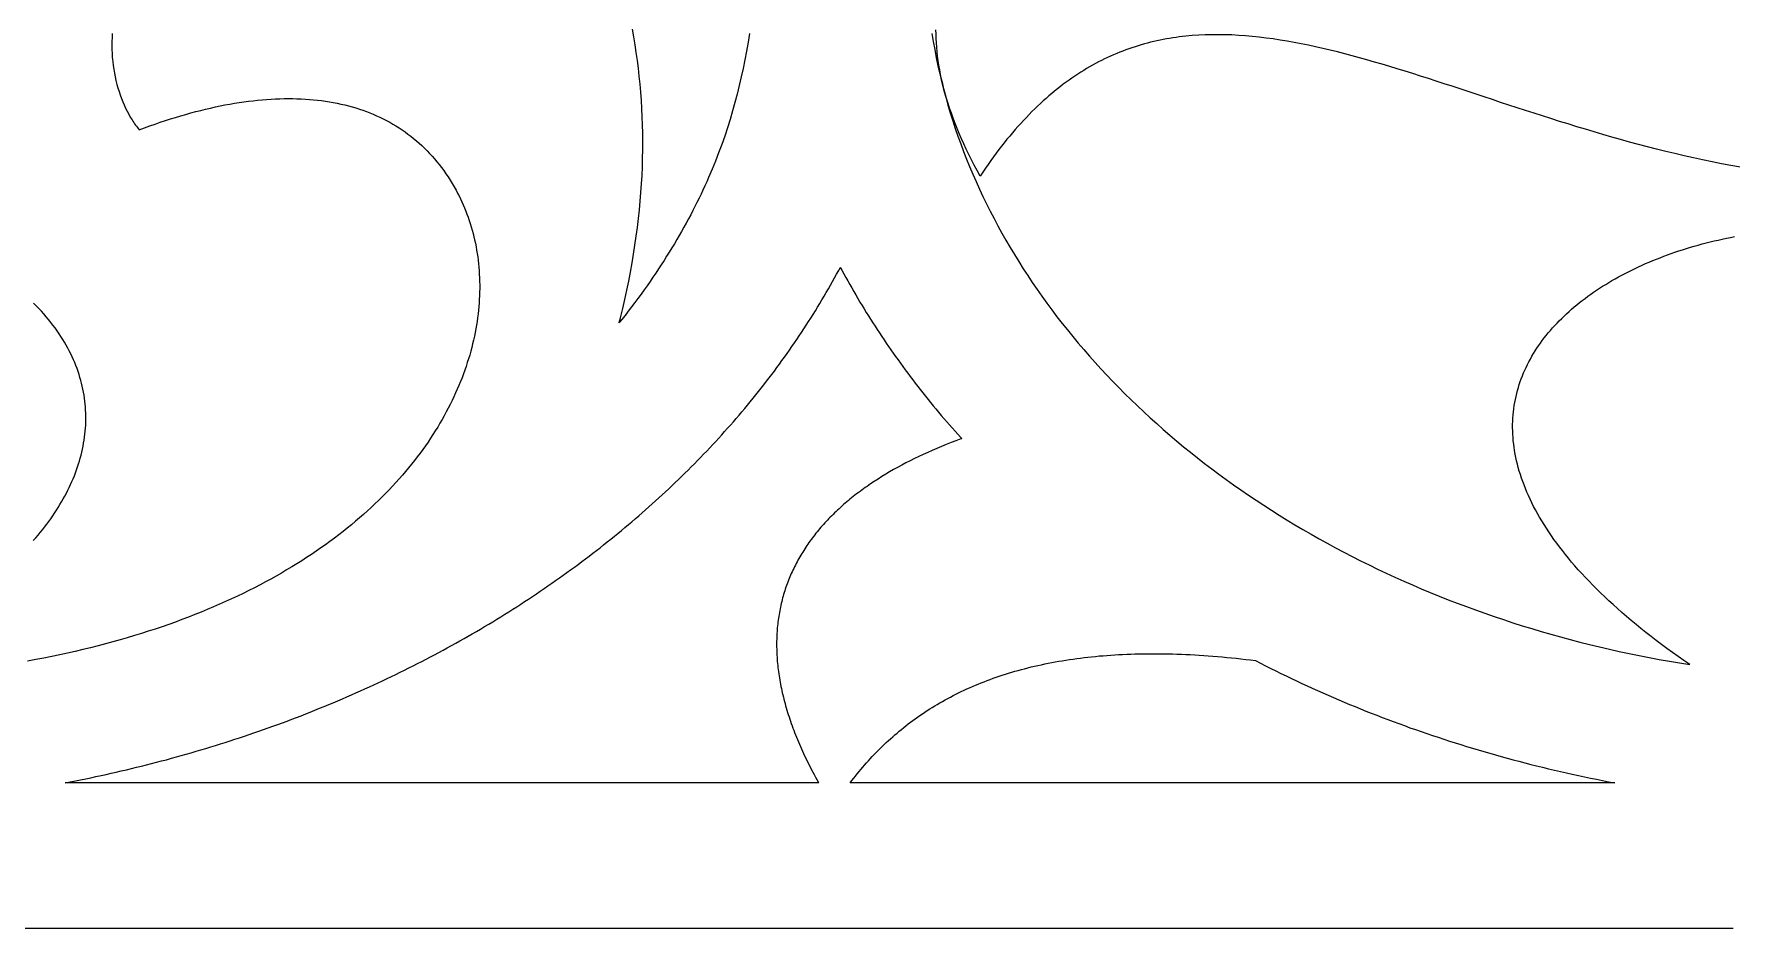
# Model space of a CAD drawing. Extents: x -52 to 65, y -90 to -50.
# Drawn here: x -23.14 to 10.97, y -90.12 to -72.14 of the extents above; entities that cross this region are included whole.
import ezdxf

# ---------------------------------------------------------------- set-up
doc = ezdxf.new("R2010")
doc.units = 0
doc.header["$MEASUREMENT"] = 0
doc.layers.add('LAYER_1', color=18, linetype='CONTINUOUS')

msp = doc.modelspace()

# ---------------------------------------------------------------- linework, layer by layer
at = {"layer": 'LAYER_1'}
for points in [[(-21.561, -72.132), (-21.567, -72.214), (-21.57, -72.296), (-21.571, -72.377), (-21.57, -72.458), (-21.566, -72.538), (-21.561, -72.618), (-21.553, -72.698), (-21.544, -72.777), (-21.532, -72.854), (-21.519, -72.932), (-21.504, -73.008), (-21.487, -73.083), (-21.468, -73.157), (-21.448, -73.23), (-21.426, -73.301), (-21.403, -73.371), (-21.378, -73.44), (-21.351, -73.507), (-21.323, -73.572), (-21.294, -73.636), (-21.264, -73.698), (-21.232, -73.758), (-21.199, -73.815), (-21.165, -73.871), (-21.148, -73.898), (-21.13, -73.925), (-21.112, -73.951), (-21.094, -73.976), (-21.075, -74.001), (-21.057, -74.025), (-21.038, -74.048), (-21.019, -74.071), (-20.913, -74.032), (-20.807, -73.993), (-20.702, -73.956), (-20.598, -73.92), (-20.494, -73.886), (-20.391, -73.853), (-20.288, -73.821), (-20.187, -73.79), (-20.085, -73.761), (-19.984, -73.733), (-19.884, -73.706), (-19.785, -73.68), (-19.686, -73.656), (-19.588, -73.633), (-19.49, -73.612), (-19.393, -73.591), (-19.297, -73.572), (-19.201, -73.555), (-19.106, -73.538), (-19.012, -73.523), (-18.918, -73.51), (-18.825, -73.497), (-18.733, -73.486), (-18.642, -73.476), (-18.551, -73.468), (-18.461, -73.46), (-18.371, -73.454), (-18.283, -73.45), (-18.195, -73.446), (-18.107, -73.444), (-18.021, -73.444), (-17.935, -73.444), (-17.85, -73.446), (-17.766, -73.449), (-17.682, -73.454), (-17.6, -73.46), (-17.518, -73.467), (-17.437, -73.475), (-17.356, -73.485), (-17.277, -73.496), (-17.198, -73.509), (-17.12, -73.522), (-17.043, -73.537), (-16.966, -73.554), (-16.891, -73.571), (-16.816, -73.59), (-16.742, -73.61), (-16.669, -73.632), (-16.597, -73.655), (-16.526, -73.679), (-16.455, -73.704), (-16.386, -73.731), (-16.317, -73.759), (-16.249, -73.789), (-16.182, -73.82), (-16.116, -73.852), (-16.051, -73.885), (-15.987, -73.92), (-15.923, -73.956), (-15.861, -73.993), (-15.799, -74.032), (-15.739, -74.072), (-15.679, -74.113), (-15.62, -74.156), (-15.563, -74.2), (-15.506, -74.245), (-15.45, -74.292), (-15.395, -74.34), (-15.341, -74.389), (-15.288, -74.439), (-15.236, -74.491), (-15.185, -74.545), (-15.135, -74.599), (-15.086, -74.655), (-15.038, -74.712), (-14.991, -74.771), (-14.945, -74.831), (-14.9, -74.892), (-14.856, -74.954), (-14.814, -75.018), (-14.772, -75.083), (-14.731, -75.15), (-14.691, -75.218), (-14.653, -75.287), (-14.615, -75.357), (-14.606, -75.375), (-14.603, -75.38), (-14.603, -75.381), (-14.602, -75.382), (-14.6, -75.386), (-14.593, -75.401), (-14.564, -75.46), (-14.536, -75.52), (-14.509, -75.581), (-14.482, -75.642), (-14.457, -75.704), (-14.434, -75.767), (-14.411, -75.83), (-14.389, -75.893), (-14.368, -75.957), (-14.348, -76.022), (-14.33, -76.087), (-14.312, -76.152), (-14.295, -76.219), (-14.28, -76.285), (-14.266, -76.352), (-14.252, -76.42), (-14.24, -76.488), (-14.229, -76.556), (-14.219, -76.625), (-14.21, -76.694), (-14.202, -76.763), (-14.196, -76.833), (-14.19, -76.904), (-14.186, -76.974), (-14.182, -77.045), (-14.18, -77.117), (-14.179, -77.189), (-14.179, -77.261), (-14.18, -77.333), (-14.183, -77.406), (-14.186, -77.479), (-14.191, -77.552), (-14.197, -77.625), (-14.204, -77.699), (-14.212, -77.773), (-14.221, -77.847), (-14.232, -77.921), (-14.243, -77.996), (-14.256, -78.071), (-14.27, -78.146), (-14.286, -78.221), (-14.302, -78.296), (-14.32, -78.372), (-14.339, -78.447), (-14.359, -78.523), (-14.38, -78.599), (-14.403, -78.674), (-14.427, -78.75), (-14.452, -78.827), (-14.478, -78.903), (-14.505, -78.979), (-14.534, -79.055), (-14.564, -79.131), (-14.595, -79.208), (-14.628, -79.284), (-14.662, -79.36), (-14.697, -79.436), (-14.733, -79.513), (-14.771, -79.589), (-14.809, -79.665), (-14.85, -79.741), (-14.891, -79.817), (-14.934, -79.893), (-14.978, -79.969), (-15.023, -80.045), (-15.07, -80.12), (-15.118, -80.196), (-15.167, -80.271), (-15.217, -80.346), (-15.269, -80.421), (-15.323, -80.496), (-15.377, -80.571), (-15.433, -80.645), (-15.49, -80.72), (-15.549, -80.794), (-15.609, -80.868), (-15.67, -80.941), (-15.733, -81.015), (-15.797, -81.088), (-15.862, -81.16), (-15.929, -81.233), (-15.997, -81.305), (-16.067, -81.377), (-16.138, -81.449), (-16.21, -81.52), (-16.284, -81.591), (-16.359, -81.661), (-16.435, -81.731), (-16.513, -81.801), (-16.593, -81.871), (-16.673, -81.94), (-16.756, -82.008), (-16.839, -82.076), (-16.924, -82.144), (-17.011, -82.211), (-17.099, -82.278), (-17.188, -82.344), (-17.279, -82.41), (-17.371, -82.476), (-17.465, -82.54), (-17.56, -82.605), (-17.657, -82.669), (-17.755, -82.732), (-17.854, -82.795), (-17.955, -82.857), (-18.058, -82.918), (-18.162, -82.979), (-18.267, -83.04), (-18.374, -83.1), (-18.483, -83.159), (-18.593, -83.217), (-18.705, -83.275), (-18.818, -83.332), (-18.932, -83.389), (-19.048, -83.445), (-19.166, -83.5), (-19.285, -83.555), (-19.406, -83.608), (-19.528, -83.661), (-19.652, -83.714), (-19.777, -83.765), (-19.904, -83.816), (-20.033, -83.866), (-20.163, -83.916), (-20.294, -83.964), (-20.428, -84.012), (-20.562, -84.059), (-20.699, -84.105), (-20.837, -84.15), (-20.976, -84.194), (-21.117, -84.238), (-21.26, -84.281), (-21.404, -84.322), (-21.55, -84.363), (-21.698, -84.403), (-21.847, -84.442), (-21.998, -84.48), (-22.15, -84.518), (-22.304, -84.554), (-22.46, -84.589), (-22.617, -84.623), (-22.776, -84.657), (-22.937, -84.689), (-23.099, -84.72), (-23.263, -84.751)], [(-8.757, -72.135), (-8.785, -72.312), (-8.816, -72.488), (-8.849, -72.662), (-8.884, -72.836), (-8.922, -73.009), (-8.962, -73.181), (-9.004, -73.352), (-9.049, -73.522), (-9.097, -73.692), (-9.147, -73.861), (-9.2, -74.029), (-9.256, -74.197), (-9.315, -74.365), (-9.377, -74.532), (-9.441, -74.699), (-9.509, -74.865), (-9.58, -75.031), (-9.617, -75.115), (-9.654, -75.198), (-9.692, -75.281), (-9.731, -75.364), (-9.771, -75.447), (-9.812, -75.53), (-9.854, -75.613), (-9.896, -75.696), (-9.939, -75.779), (-9.984, -75.862), (-10.029, -75.946), (-10.075, -76.029), (-10.121, -76.112), (-10.169, -76.196), (-10.218, -76.279), (-10.267, -76.363), (-10.318, -76.446), (-10.369, -76.53), (-10.422, -76.614), (-10.475, -76.698), (-10.529, -76.782), (-10.585, -76.866), (-10.641, -76.95), (-10.698, -77.035), (-10.756, -77.119), (-10.815, -77.204), (-10.876, -77.289), (-10.937, -77.374), (-10.999, -77.46), (-11.062, -77.545), (-11.127, -77.631), (-11.192, -77.717), (-11.258, -77.803), (-11.326, -77.889), (-11.36, -77.933), (-11.369, -77.943), (-11.373, -77.949), (-11.375, -77.951), (-11.376, -77.952), (-11.375, -77.95), (-11.374, -77.944), (-11.35, -77.85), (-11.305, -77.664), (-11.262, -77.479), (-11.222, -77.295), (-11.184, -77.112), (-11.149, -76.93), (-11.116, -76.748), (-11.086, -76.568), (-11.058, -76.389), (-11.032, -76.21), (-11.008, -76.032), (-10.987, -75.856), (-10.969, -75.68), (-10.952, -75.505), (-10.938, -75.331), (-10.926, -75.158), (-10.917, -74.986), (-10.909, -74.814), (-10.904, -74.644), (-10.901, -74.475), (-10.9, -74.307), (-10.902, -74.139), (-10.905, -73.973), (-10.911, -73.807), (-10.919, -73.643), (-10.929, -73.479), (-10.941, -73.316), (-10.955, -73.154), (-10.971, -72.994), (-10.989, -72.834), (-11.01, -72.675), (-11.032, -72.517), (-11.056, -72.36), (-11.083, -72.204), (-11.111, -72.049)], [(-5.092, -72.137), (-5.065, -72.299), (-5.036, -72.46), (-5.005, -72.621), (-4.971, -72.782), (-4.935, -72.942), (-4.897, -73.101), (-4.856, -73.26), (-4.814, -73.418), (-4.769, -73.575), (-4.722, -73.732), (-4.673, -73.888), (-4.622, -74.043), (-4.568, -74.198), (-4.513, -74.352), (-4.455, -74.506), (-4.396, -74.659), (-4.334, -74.811), (-4.27, -74.962), (-4.204, -75.113), (-4.136, -75.263), (-4.066, -75.412), (-3.994, -75.561), (-3.92, -75.708), (-3.844, -75.855), (-3.767, -76.001), (-3.687, -76.147), (-3.605, -76.291), (-3.521, -76.435), (-3.435, -76.578), (-3.348, -76.72), (-3.258, -76.862), (-3.167, -77.002), (-3.074, -77.142), (-2.979, -77.28), (-2.882, -77.418), (-2.783, -77.555), (-2.682, -77.691), (-2.58, -77.827), (-2.476, -77.961), (-2.37, -78.094), (-2.262, -78.227), (-2.153, -78.358), (-2.041, -78.489), (-1.928, -78.618), (-1.814, -78.747), (-1.697, -78.874), (-1.579, -79.001), (-1.459, -79.127), (-1.338, -79.251), (-1.215, -79.375), (-1.09, -79.497), (-0.963, -79.619), (-0.835, -79.739), (-0.706, -79.859), (-0.575, -79.977), (-0.442, -80.094), (-0.308, -80.211), (-0.172, -80.326), (-0.034, -80.44), (0.105, -80.553), (0.245, -80.664), (0.387, -80.775), (0.531, -80.884), (0.676, -80.993), (0.822, -81.1), (0.97, -81.206), (1.119, -81.31), (1.27, -81.414), (1.422, -81.516), (1.576, -81.617), (1.731, -81.717), (1.887, -81.816), (2.045, -81.914), (2.204, -82.01), (2.364, -82.105), (2.526, -82.198), (2.689, -82.291), (2.853, -82.382), (3.019, -82.471), (3.185, -82.56), (3.354, -82.647), (3.523, -82.733), (3.694, -82.817), (3.865, -82.9), (4.038, -82.982), (4.213, -83.062), (4.388, -83.141), (4.565, -83.219), (4.742, -83.295), (4.921, -83.37), (5.101, -83.443), (5.282, -83.515), (5.465, -83.586), (5.648, -83.655), (5.832, -83.722), (6.018, -83.789), (6.204, -83.853), (6.392, -83.916), (6.581, -83.978), (6.77, -84.038), (6.961, -84.097), (7.152, -84.154), (7.345, -84.209), (7.539, -84.264), (7.733, -84.316), (7.929, -84.367), (8.125, -84.416), (8.322, -84.464), (8.521, -84.51), (8.72, -84.555), (8.92, -84.597), (9.121, -84.639), (9.322, -84.678), (9.525, -84.716), (9.728, -84.753), (9.932, -84.787), (10.137, -84.82), (10.019, -84.739), (9.904, -84.658), (9.79, -84.576), (9.679, -84.495), (9.57, -84.414), (9.463, -84.333), (9.358, -84.253), (9.255, -84.172), (9.155, -84.092), (9.057, -84.012), (8.961, -83.932), (8.866, -83.852), (8.774, -83.773), (8.684, -83.694), (8.597, -83.615), (8.511, -83.536), (8.427, -83.457), (8.345, -83.378), (8.266, -83.3), (8.188, -83.222), (8.112, -83.144), (8.039, -83.067), (7.967, -82.989), (7.897, -82.912), (7.829, -82.835), (7.763, -82.759), (7.7, -82.682), (7.637, -82.606), (7.577, -82.53), (7.519, -82.454), (7.463, -82.379), (7.408, -82.304), (7.356, -82.229), (7.305, -82.154), (7.256, -82.08), (7.209, -82.006), (7.163, -81.932), (7.12, -81.859), (7.078, -81.785), (7.038, -81.712), (7, -81.64), (6.963, -81.567), (6.929, -81.495), (6.896, -81.424), (6.864, -81.352), (6.835, -81.281), (6.807, -81.21), (6.78, -81.14), (6.756, -81.07), (6.733, -81), (6.712, -80.93), (6.692, -80.861), (6.674, -80.792), (6.657, -80.724), (6.642, -80.656), (6.629, -80.588), (6.617, -80.52), (6.607, -80.453), (6.599, -80.387), (6.591, -80.32), (6.586, -80.254), (6.582, -80.189), (6.579, -80.123), (6.578, -80.059), (6.578, -79.994), (6.58, -79.93), (6.584, -79.866), (6.588, -79.803), (6.594, -79.74), (6.602, -79.677), (6.611, -79.615), (6.621, -79.553), (6.633, -79.492), (6.646, -79.431), (6.66, -79.371), (6.676, -79.311), (6.693, -79.251), (6.711, -79.192), (6.731, -79.133), (6.752, -79.075), (6.774, -79.017), (6.798, -78.959), (6.823, -78.902), (6.849, -78.846), (6.876, -78.79), (6.904, -78.734), (6.934, -78.679), (6.965, -78.624), (6.997, -78.57), (7.03, -78.516), (7.064, -78.462), (7.1, -78.41), (7.137, -78.357), (7.174, -78.305), (7.213, -78.254), (7.253, -78.203), (7.294, -78.153), (7.336, -78.103), (7.38, -78.053), (7.424, -78.004), (7.469, -77.956), (7.515, -77.908), (7.563, -77.861), (7.611, -77.814), (7.66, -77.768), (7.711, -77.722), (7.762, -77.677), (7.814, -77.632), (7.867, -77.588), (7.921, -77.544), (7.976, -77.501), (8.032, -77.459), (8.089, -77.417), (8.147, -77.375), (8.205, -77.334), (8.265, -77.294), (8.325, -77.254), (8.386, -77.215), (8.448, -77.177), (8.511, -77.139), (8.574, -77.101), (8.638, -77.064), (8.703, -77.028), (8.769, -76.992), (8.836, -76.957), (8.903, -76.923), (8.971, -76.889), (9.04, -76.856), (9.109, -76.823), (9.179, -76.791), (9.25, -76.76), (9.322, -76.729), (9.394, -76.699), (9.467, -76.669), (9.54, -76.641), (9.614, -76.612), (9.689, -76.585), (9.764, -76.558), (9.84, -76.532), (9.916, -76.506), (9.993, -76.481), (10.071, -76.457), (10.149, -76.433), (10.227, -76.41), (10.306, -76.388), (10.386, -76.366), (10.466, -76.345), (10.546, -76.325), (10.627, -76.305), (10.708, -76.286), (10.79, -76.268), (10.873, -76.25), (10.955, -76.234), (11.038, -76.217)], [(11.156, -74.823), (10.964, -74.788), (10.774, -74.752), (10.585, -74.714), (10.396, -74.675), (10.209, -74.634), (10.023, -74.592), (9.838, -74.549), (9.653, -74.505), (9.47, -74.459), (9.288, -74.412), (9.107, -74.364), (8.926, -74.316), (8.747, -74.266), (8.569, -74.216), (8.391, -74.165), (8.215, -74.113), (8.04, -74.061), (7.865, -74.008), (7.692, -73.954), (7.519, -73.901), (7.347, -73.847), (7.177, -73.792), (7.007, -73.738), (6.838, -73.683), (6.67, -73.628), (6.503, -73.573), (6.337, -73.519), (6.172, -73.464), (6.008, -73.41), (5.845, -73.356), (5.682, -73.302), (5.521, -73.249), (5.36, -73.196), (5.2, -73.144), (5.041, -73.092), (4.884, -73.041), (4.726, -72.991), (4.57, -72.941), (4.415, -72.893), (4.26, -72.845), (4.107, -72.798), (3.954, -72.753), (3.802, -72.709), (3.651, -72.665), (3.501, -72.623), (3.352, -72.583), (3.203, -72.544), (3.055, -72.506), (2.908, -72.47), (2.762, -72.436), (2.617, -72.403), (2.473, -72.372), (2.329, -72.343), (2.186, -72.315), (2.044, -72.29), (1.903, -72.267), (1.763, -72.245), (1.623, -72.226), (1.484, -72.209), (1.346, -72.195), (1.209, -72.182), (1.073, -72.173), (0.937, -72.165), (0.802, -72.161), (0.668, -72.159), (0.534, -72.159), (0.402, -72.162), (0.27, -72.169), (0.138, -72.178), (0.008, -72.19), (-0.122, -72.205), (-0.186, -72.213), (-0.251, -72.223), (-0.315, -72.233), (-0.379, -72.244), (-0.443, -72.256), (-0.507, -72.269), (-0.57, -72.282), (-0.633, -72.297), (-0.696, -72.312), (-0.759, -72.328), (-0.822, -72.345), (-0.885, -72.362), (-0.947, -72.381), (-1.01, -72.401), (-1.072, -72.421), (-1.134, -72.442), (-1.195, -72.465), (-1.257, -72.488), (-1.318, -72.512), (-1.379, -72.537), (-1.44, -72.563), (-1.501, -72.59), (-1.562, -72.618), (-1.623, -72.646), (-1.683, -72.676), (-1.743, -72.707), (-1.803, -72.739), (-1.863, -72.771), (-1.923, -72.805), (-1.982, -72.84), (-2.042, -72.876), (-2.101, -72.913), (-2.16, -72.951), (-2.219, -72.99), (-2.277, -73.03), (-2.336, -73.071), (-2.394, -73.113), (-2.452, -73.156), (-2.51, -73.201), (-2.568, -73.246), (-2.626, -73.293), (-2.684, -73.34), (-2.741, -73.389), (-2.798, -73.439), (-2.855, -73.49), (-2.912, -73.542), (-2.969, -73.596), (-3.026, -73.65), (-3.082, -73.706), (-3.138, -73.763), (-3.194, -73.821), (-3.25, -73.881), (-3.306, -73.941), (-3.362, -74.003), (-3.417, -74.066), (-3.473, -74.13), (-3.528, -74.196), (-3.583, -74.262), (-3.638, -74.33), (-3.692, -74.4), (-3.747, -74.47), (-3.802, -74.542), (-3.856, -74.615), (-3.91, -74.69), (-3.964, -74.765), (-4.018, -74.842), (-4.071, -74.921), (-4.125, -75.001), (-4.185, -74.891), (-4.243, -74.783), (-4.298, -74.675), (-4.352, -74.568), (-4.403, -74.461), (-4.452, -74.356), (-4.498, -74.251), (-4.543, -74.147), (-4.586, -74.044), (-4.626, -73.941), (-4.664, -73.839), (-4.7, -73.739), (-4.735, -73.638), (-4.767, -73.539), (-4.797, -73.441), (-4.825, -73.343), (-4.851, -73.246), (-4.875, -73.15), (-4.896, -73.055), (-4.916, -72.96), (-4.934, -72.867), (-4.95, -72.774), (-4.965, -72.682), (-4.977, -72.591), (-4.987, -72.501), (-4.995, -72.412), (-5.002, -72.324), (-5.006, -72.236), (-5.009, -72.15), (-5.01, -72.064)], [(-23.148, -82.328), (-23.1, -82.274), (-23.054, -82.22), (-23.009, -82.165), (-22.964, -82.11), (-22.921, -82.055), (-22.879, -82), (-22.838, -81.944), (-22.798, -81.888), (-22.758, -81.832), (-22.72, -81.776), (-22.683, -81.719), (-22.647, -81.662), (-22.612, -81.605), (-22.579, -81.548), (-22.546, -81.491), (-22.514, -81.433), (-22.484, -81.375), (-22.454, -81.317), (-22.426, -81.259), (-22.398, -81.2), (-22.372, -81.142), (-22.347, -81.083), (-22.323, -81.024), (-22.301, -80.965), (-22.279, -80.906), (-22.259, -80.847), (-22.239, -80.787), (-22.221, -80.728), (-22.204, -80.668), (-22.188, -80.609), (-22.174, -80.549), (-22.16, -80.489), (-22.148, -80.429), (-22.137, -80.369), (-22.127, -80.309), (-22.119, -80.249), (-22.111, -80.189), (-22.105, -80.129), (-22.1, -80.068), (-22.096, -80.008), (-22.094, -79.948), (-22.093, -79.888), (-22.093, -79.827), (-22.094, -79.767), (-22.097, -79.707), (-22.101, -79.647), (-22.106, -79.586), (-22.112, -79.526), (-22.12, -79.466), (-22.129, -79.406), (-22.139, -79.346), (-22.151, -79.286), (-22.164, -79.226), (-22.178, -79.166), (-22.194, -79.107), (-22.211, -79.047), (-22.229, -78.987), (-22.249, -78.928), (-22.27, -78.869), (-22.293, -78.809), (-22.316, -78.75), (-22.341, -78.692), (-22.368, -78.633), (-22.396, -78.574), (-22.425, -78.516), (-22.456, -78.457), (-22.488, -78.399), (-22.522, -78.341), (-22.557, -78.283), (-22.593, -78.226), (-22.631, -78.169), (-22.67, -78.111), (-22.711, -78.054), (-22.753, -77.998), (-22.797, -77.941), (-22.842, -77.885), (-22.888, -77.829), (-22.936, -77.773), (-22.986, -77.718), (-23.037, -77.663), (-23.09, -77.608), (-23.144, -77.553)], [(-23.344, -90.116), (-23.074, -90.116), (-22.8, -90.116), (-22.521, -90.116), (-22.238, -90.116), (-21.95, -90.116), (-21.658, -90.116), (-21.361, -90.116), (-21.06, -90.116), (-20.755, -90.116), (-20.445, -90.116), (-20.132, -90.116), (-19.814, -90.116), (-19.492, -90.116), (-19.165, -90.116), (-18.835, -90.116), (-18.501, -90.116), (-18.163, -90.116), (-17.821, -90.116), (-17.475, -90.116), (-17.125, -90.116), (-16.772, -90.116), (-16.415, -90.116), (-16.054, -90.116), (-15.69, -90.116), (-15.322, -90.116), (-14.95, -90.116), (-14.575, -90.116), (-14.197, -90.116), (-13.815, -90.116), (-13.43, -90.116), (-13.042, -90.116), (-12.65, -90.116), (-12.255, -90.116), (-11.857, -90.116), (-11.456, -90.116), (-11.052, -90.116), (-10.645, -90.116), (-10.235, -90.116), (-9.822, -90.116), (-9.407, -90.116), (-8.988, -90.116), (-8.567, -90.116), (-8.143, -90.116), (-7.716, -90.116), (-6.855, -90.116), (-5.983, -90.116), (-5.102, -90.116), (-4.212, -90.116), (-3.312, -90.116), (-2.404, -90.116), (-1.487, -90.116), (-0.563, -90.116), (0.369, -90.116), (1.308, -90.116), (2.253, -90.116), (3.205, -90.116), (4.163, -90.116), (5.127, -90.116), (6.096, -90.116), (7.07, -90.116), (8.048, -90.116), (9.03, -90.116), (10.017, -90.116), (11.006, -90.116)]]:
    msp.add_lwpolyline(points, dxfattribs=at)
for points in [[(-22.509, -87.197), (-22.405, -87.177), (-22.302, -87.157), (-22.199, -87.136), (-22.096, -87.115), (-21.993, -87.094), (-21.89, -87.072), (-21.787, -87.05), (-21.685, -87.028), (-21.583, -87.005), (-21.481, -86.982), (-21.38, -86.958), (-21.278, -86.934), (-21.177, -86.91), (-21.076, -86.885), (-20.975, -86.861), (-20.874, -86.835), (-20.774, -86.81), (-20.673, -86.784), (-20.573, -86.757), (-20.473, -86.731), (-20.374, -86.704), (-20.274, -86.676), (-20.175, -86.649), (-20.076, -86.621), (-19.977, -86.592), (-19.879, -86.563), (-19.781, -86.534), (-19.682, -86.505), (-19.584, -86.475), (-19.487, -86.445), (-19.389, -86.415), (-19.292, -86.384), (-19.195, -86.353), (-19.098, -86.321), (-19.002, -86.29), (-18.906, -86.257), (-18.809, -86.225), (-18.714, -86.192), (-18.618, -86.159), (-18.523, -86.126), (-18.427, -86.092), (-18.333, -86.058), (-18.238, -86.024), (-18.143, -85.989), (-18.049, -85.954), (-17.955, -85.918), (-17.862, -85.883), (-17.768, -85.847), (-17.675, -85.81), (-17.582, -85.774), (-17.489, -85.737), (-17.397, -85.699), (-17.305, -85.662), (-17.213, -85.624), (-17.121, -85.586), (-17.029, -85.547), (-16.938, -85.508), (-16.847, -85.469), (-16.757, -85.429), (-16.666, -85.39), (-16.576, -85.35), (-16.486, -85.309), (-16.396, -85.268), (-16.307, -85.227), (-16.218, -85.186), (-16.129, -85.144), (-16.04, -85.102), (-15.952, -85.06), (-15.864, -85.018), (-15.776, -84.975), (-15.689, -84.932), (-15.602, -84.888), (-15.515, -84.844), (-15.428, -84.8), (-15.341, -84.756), (-15.255, -84.711), (-15.17, -84.667), (-15.084, -84.621), (-14.999, -84.576), (-14.914, -84.53), (-14.829, -84.484), (-14.745, -84.437), (-14.66, -84.391), (-14.577, -84.344), (-14.493, -84.297), (-14.41, -84.249), (-14.327, -84.201), (-14.244, -84.153), (-14.162, -84.105), (-14.08, -84.056), (-13.998, -84.007), (-13.916, -83.958), (-13.835, -83.908), (-13.754, -83.859), (-13.674, -83.809), (-13.593, -83.758), (-13.513, -83.708), (-13.434, -83.657), (-13.354, -83.606), (-13.275, -83.554), (-13.196, -83.502), (-13.118, -83.45), (-13.04, -83.398), (-12.962, -83.346), (-12.884, -83.293), (-12.807, -83.24), (-12.73, -83.186), (-12.654, -83.133), (-12.577, -83.079), (-12.501, -83.025), (-12.426, -82.971), (-12.351, -82.916), (-12.276, -82.861), (-12.201, -82.806), (-12.127, -82.75), (-12.053, -82.695), (-11.979, -82.639), (-11.906, -82.583), (-11.833, -82.526), (-11.76, -82.47), (-11.688, -82.413), (-11.616, -82.355), (-11.544, -82.298), (-11.473, -82.24), (-11.402, -82.182), (-11.331, -82.124), (-11.261, -82.066), (-11.191, -82.007), (-11.121, -81.948), (-11.052, -81.889), (-10.983, -81.829), (-10.914, -81.77), (-10.846, -81.71), (-10.778, -81.65), (-10.711, -81.589), (-10.643, -81.529), (-10.577, -81.468), (-10.51, -81.407), (-10.444, -81.345), (-10.378, -81.284), (-10.313, -81.222), (-10.248, -81.16), (-10.183, -81.098), (-10.119, -81.035), (-10.055, -80.973), (-9.991, -80.91), (-9.928, -80.846), (-9.865, -80.783), (-9.802, -80.719), (-9.74, -80.655), (-9.679, -80.591), (-9.617, -80.527), (-9.556, -80.463), (-9.495, -80.398), (-9.435, -80.333), (-9.375, -80.268), (-9.316, -80.202), (-9.257, -80.137), (-9.198, -80.071), (-9.139, -80.005), (-9.081, -79.938), (-9.024, -79.872), (-8.966, -79.805), (-8.91, -79.738), (-8.853, -79.671), (-8.797, -79.604), (-8.741, -79.536), (-8.686, -79.468), (-8.631, -79.4), (-8.577, -79.332), (-8.522, -79.264), (-8.469, -79.195), (-8.415, -79.126), (-8.362, -79.057), (-8.31, -78.988), (-8.258, -78.919), (-8.206, -78.849), (-8.155, -78.779), (-8.104, -78.709), (-8.053, -78.639), (-8.003, -78.569), (-7.953, -78.498), (-7.904, -78.427), (-7.855, -78.356), (-7.807, -78.285), (-7.759, -78.214), (-7.711, -78.142), (-7.664, -78.07), (-7.617, -77.999), (-7.571, -77.926), (-7.525, -77.854), (-7.479, -77.782), (-7.434, -77.709), (-7.389, -77.636), (-7.345, -77.563), (-7.301, -77.49), (-7.257, -77.416), (-7.214, -77.343), (-7.172, -77.269), (-7.13, -77.195), (-7.088, -77.121), (-7.047, -77.047), (-7.006, -76.972), (-6.965, -76.897), (-6.945, -76.86), (-6.935, -76.841), (-6.934, -76.839), (-6.933, -76.838), (-6.933, -76.838), (-6.933, -76.838), (-6.932, -76.839), (-6.931, -76.841), (-6.922, -76.859), (-6.902, -76.895), (-6.863, -76.966), (-6.824, -77.037), (-6.784, -77.109), (-6.744, -77.18), (-6.703, -77.25), (-6.662, -77.321), (-6.621, -77.391), (-6.58, -77.462), (-6.538, -77.532), (-6.496, -77.602), (-6.453, -77.671), (-6.41, -77.741), (-6.367, -77.811), (-6.323, -77.88), (-6.279, -77.949), (-6.235, -78.018), (-6.19, -78.087), (-6.145, -78.155), (-6.1, -78.224), (-6.054, -78.292), (-6.008, -78.36), (-5.962, -78.428), (-5.915, -78.495), (-5.868, -78.563), (-5.821, -78.63), (-5.773, -78.697), (-5.724, -78.764), (-5.676, -78.831), (-5.627, -78.898), (-5.578, -78.964), (-5.528, -79.03), (-5.478, -79.096), (-5.428, -79.162), (-5.377, -79.228), (-5.326, -79.293), (-5.274, -79.359), (-5.222, -79.424), (-5.17, -79.489), (-5.118, -79.553), (-5.065, -79.618), (-5.011, -79.682), (-4.958, -79.746), (-4.903, -79.81), (-4.849, -79.874), (-4.794, -79.938), (-4.739, -80.001), (-4.683, -80.064), (-4.627, -80.127), (-4.571, -80.19), (-4.514, -80.252), (-4.5, -80.268), (-4.493, -80.276), (-4.492, -80.277), (-4.492, -80.277), (-4.492, -80.277), (-4.492, -80.277), (-4.493, -80.278), (-4.499, -80.28), (-4.511, -80.284), (-4.61, -80.321), (-4.707, -80.358), (-4.803, -80.396), (-4.898, -80.435), (-4.991, -80.474), (-5.084, -80.514), (-5.175, -80.554), (-5.265, -80.595), (-5.354, -80.637), (-5.441, -80.68), (-5.528, -80.723), (-5.613, -80.766), (-5.697, -80.811), (-5.78, -80.856), (-5.861, -80.901), (-5.941, -80.947), (-6.02, -80.994), (-6.098, -81.042), (-6.174, -81.09), (-6.249, -81.138), (-6.323, -81.188), (-6.359, -81.213), (-6.395, -81.238), (-6.431, -81.263), (-6.467, -81.288), (-6.502, -81.314), (-6.536, -81.339), (-6.571, -81.365), (-6.605, -81.391), (-6.639, -81.417), (-6.672, -81.444), (-6.705, -81.47), (-6.738, -81.497), (-6.771, -81.523), (-6.803, -81.55), (-6.834, -81.577), (-6.866, -81.605), (-6.897, -81.632), (-6.928, -81.66), (-6.958, -81.687), (-6.988, -81.715), (-7.018, -81.743), (-7.047, -81.771), (-7.076, -81.8), (-7.105, -81.828), (-7.133, -81.857), (-7.161, -81.885), (-7.189, -81.914), (-7.216, -81.943), (-7.243, -81.973), (-7.27, -82.002), (-7.296, -82.031), (-7.322, -82.061), (-7.348, -82.091), (-7.373, -82.121), (-7.398, -82.151), (-7.422, -82.181), (-7.446, -82.212), (-7.47, -82.242), (-7.493, -82.273), (-7.516, -82.304), (-7.539, -82.335), (-7.562, -82.366), (-7.584, -82.398), (-7.605, -82.429), (-7.626, -82.461), (-7.647, -82.493), (-7.668, -82.525), (-7.688, -82.557), (-7.708, -82.589), (-7.727, -82.621), (-7.746, -82.654), (-7.765, -82.687), (-7.783, -82.72), (-7.801, -82.753), (-7.819, -82.786), (-7.836, -82.819), (-7.853, -82.853), (-7.869, -82.886), (-7.886, -82.92), (-7.901, -82.954), (-7.917, -82.988), (-7.932, -83.022), (-7.946, -83.056), (-7.96, -83.091), (-7.974, -83.126), (-7.988, -83.16), (-8.001, -83.195), (-8.013, -83.231), (-8.026, -83.266), (-8.038, -83.301), (-8.049, -83.337), (-8.06, -83.372), (-8.071, -83.408), (-8.081, -83.444), (-8.091, -83.48), (-8.101, -83.517), (-8.11, -83.553), (-8.119, -83.59), (-8.128, -83.626), (-8.136, -83.663), (-8.143, -83.7), (-8.15, -83.738), (-8.157, -83.775), (-8.164, -83.812), (-8.17, -83.85), (-8.175, -83.888), (-8.181, -83.926), (-8.186, -83.964), (-8.19, -84.002), (-8.194, -84.04), (-8.198, -84.079), (-8.201, -84.117), (-8.204, -84.156), (-8.206, -84.195), (-8.208, -84.234), (-8.21, -84.273), (-8.211, -84.313), (-8.212, -84.352), (-8.213, -84.392), (-8.213, -84.432), (-8.212, -84.472), (-8.211, -84.512), (-8.21, -84.552), (-8.208, -84.592), (-8.206, -84.633), (-8.204, -84.673), (-8.201, -84.714), (-8.198, -84.755), (-8.194, -84.796), (-8.19, -84.838), (-8.185, -84.879), (-8.18, -84.92), (-8.175, -84.962), (-8.169, -85.004), (-8.163, -85.046), (-8.156, -85.088), (-8.149, -85.13), (-8.142, -85.173), (-8.134, -85.215), (-8.125, -85.258), (-8.117, -85.301), (-8.107, -85.344), (-8.098, -85.387), (-8.088, -85.43), (-8.077, -85.473), (-8.066, -85.517), (-8.055, -85.561), (-8.043, -85.604), (-8.031, -85.648), (-8.018, -85.692), (-8.005, -85.737), (-7.991, -85.781), (-7.977, -85.826), (-7.963, -85.87), (-7.948, -85.915), (-7.933, -85.96), (-7.917, -86.005), (-7.901, -86.05), (-7.884, -86.096), (-7.867, -86.141), (-7.85, -86.187), (-7.832, -86.233), (-7.813, -86.279), (-7.794, -86.325), (-7.775, -86.371), (-7.755, -86.417), (-7.735, -86.464), (-7.715, -86.51), (-7.693, -86.557), (-7.672, -86.604), (-7.65, -86.651), (-7.627, -86.698), (-7.604, -86.745), (-7.581, -86.793), (-7.557, -86.84), (-7.533, -86.888), (-7.508, -86.936), (-7.483, -86.984), (-7.457, -87.032), (-7.431, -87.081), (-7.405, -87.129), (-7.378, -87.178), (-7.371, -87.19), (-7.367, -87.196), (-7.367, -87.197), (-7.367, -87.197), (-7.367, -87.197), (-7.367, -87.197), (-7.367, -87.197), (-7.367, -87.197), (-7.368, -87.197), (-7.37, -87.197), (-7.372, -87.197), (-7.375, -87.197), (-7.378, -87.197), (-7.382, -87.197), (-7.386, -87.197), (-7.391, -87.197), (-7.396, -87.197), (-7.402, -87.197), (-7.409, -87.197), (-7.416, -87.197), (-7.423, -87.197), (-7.431, -87.197), (-7.439, -87.197), (-7.448, -87.197), (-7.457, -87.197), (-7.467, -87.197), (-7.478, -87.197), (-7.488, -87.197), (-7.5, -87.197), (-7.512, -87.197), (-7.524, -87.197), (-7.537, -87.197), (-7.55, -87.197), (-7.564, -87.197), (-7.578, -87.197), (-7.592, -87.197), (-7.608, -87.197), (-7.623, -87.197), (-7.639, -87.197), (-7.656, -87.197), (-7.672, -87.197), (-7.69, -87.197), (-7.708, -87.197), (-7.726, -87.197), (-7.745, -87.197), (-7.764, -87.197), (-7.783, -87.197), (-7.803, -87.197), (-7.824, -87.197), (-7.845, -87.197), (-7.866, -87.197), (-7.888, -87.197), (-7.91, -87.197), (-7.933, -87.197), (-7.956, -87.197), (-7.979, -87.197), (-8.003, -87.197), (-8.027, -87.197), (-8.052, -87.197), (-8.077, -87.197), (-8.102, -87.197), (-8.128, -87.197), (-8.154, -87.197), (-8.181, -87.197), (-8.208, -87.197), (-8.235, -87.197), (-8.263, -87.197), (-8.291, -87.197), (-8.32, -87.197), (-8.348, -87.197), (-8.378, -87.197), (-8.407, -87.197), (-8.437, -87.197), (-8.468, -87.197), (-8.53, -87.197), (-8.593, -87.197), (-8.658, -87.197), (-8.724, -87.197), (-8.791, -87.197), (-8.86, -87.197), (-8.93, -87.197), (-9.001, -87.197), (-9.074, -87.197), (-9.148, -87.197), (-9.223, -87.197), (-9.3, -87.197), (-9.377, -87.197), (-9.456, -87.197), (-9.536, -87.197), (-9.617, -87.197), (-9.699, -87.197), (-9.783, -87.197), (-9.867, -87.197), (-9.952, -87.197), (-10.039, -87.197), (-10.126, -87.197), (-10.215, -87.197), (-10.304, -87.197), (-10.394, -87.197), (-10.486, -87.197), (-10.578, -87.197), (-10.671, -87.197), (-10.765, -87.197), (-10.86, -87.197), (-10.955, -87.197), (-11.051, -87.197), (-11.149, -87.197), (-11.246, -87.197), (-11.345, -87.197), (-11.444, -87.197), (-11.544, -87.197), (-11.645, -87.197), (-11.746, -87.197), (-11.848, -87.197), (-11.951, -87.197), (-12.054, -87.197), (-12.158, -87.197), (-12.262, -87.197), (-12.367, -87.197), (-12.472, -87.197), (-12.578, -87.197), (-12.684, -87.197), (-12.791, -87.197), (-12.898, -87.197), (-13.005, -87.197), (-13.221, -87.197), (-13.438, -87.197), (-13.657, -87.197), (-13.876, -87.197), (-14.096, -87.197), (-14.317, -87.197), (-14.76, -87.197), (-15.204, -87.197), (-15.425, -87.197), (-15.647, -87.197), (-15.867, -87.197), (-16.087, -87.197), (-16.306, -87.197), (-16.524, -87.197), (-16.741, -87.197), (-16.849, -87.197), (-16.956, -87.197), (-17.064, -87.197), (-17.17, -87.197), (-17.277, -87.197), (-17.382, -87.197), (-17.488, -87.197), (-17.593, -87.197), (-17.697, -87.197), (-17.801, -87.197), (-17.904, -87.197), (-18.007, -87.197), (-18.109, -87.197), (-18.21, -87.197), (-18.311, -87.197), (-18.411, -87.197), (-18.511, -87.197), (-18.609, -87.197), (-18.707, -87.197), (-18.805, -87.197), (-18.901, -87.197), (-18.997, -87.197), (-19.092, -87.197), (-19.186, -87.197), (-19.279, -87.197), (-19.371, -87.197), (-19.463, -87.197), (-19.553, -87.197), (-19.643, -87.197), (-19.732, -87.197), (-19.819, -87.197), (-19.906, -87.197), (-19.991, -87.197), (-20.076, -87.197), (-20.16, -87.197), (-20.242, -87.197), (-20.323, -87.197), (-20.403, -87.197), (-20.482, -87.197), (-20.56, -87.197), (-20.637, -87.197), (-20.712, -87.197), (-20.787, -87.197), (-20.86, -87.197), (-20.931, -87.197), (-21.002, -87.197), (-21.071, -87.197), (-21.138, -87.197), (-21.205, -87.197), (-21.27, -87.197), (-21.333, -87.197), (-21.395, -87.197), (-21.426, -87.197), (-21.456, -87.197), (-21.486, -87.197), (-21.515, -87.197), (-21.544, -87.197), (-21.573, -87.197), (-21.601, -87.197), (-21.629, -87.197), (-21.657, -87.197), (-21.684, -87.197), (-21.711, -87.197), (-21.737, -87.197), (-21.763, -87.197), (-21.789, -87.197), (-21.814, -87.197), (-21.839, -87.197), (-21.863, -87.197), (-21.887, -87.197), (-21.911, -87.197), (-21.934, -87.197), (-21.957, -87.197), (-21.979, -87.197), (-22.001, -87.197), (-22.022, -87.197), (-22.043, -87.197), (-22.064, -87.197), (-22.084, -87.197), (-22.104, -87.197), (-22.123, -87.197), (-22.142, -87.197), (-22.161, -87.197), (-22.179, -87.197), (-22.196, -87.197), (-22.213, -87.197), (-22.23, -87.197), (-22.246, -87.197), (-22.262, -87.197), (-22.277, -87.197), (-22.292, -87.197), (-22.306, -87.197), (-22.32, -87.197), (-22.334, -87.197), (-22.347, -87.197), (-22.359, -87.197), (-22.371, -87.197), (-22.383, -87.197), (-22.394, -87.197), (-22.404, -87.197), (-22.414, -87.197), (-22.424, -87.197), (-22.433, -87.197), (-22.441, -87.197), (-22.449, -87.197), (-22.457, -87.197), (-22.464, -87.197), (-22.471, -87.197), (-22.477, -87.197), (-22.482, -87.197), (-22.487, -87.197), (-22.492, -87.197), (-22.496, -87.197), (-22.499, -87.197), (-22.502, -87.197), (-22.505, -87.197), (-22.506, -87.197), (-22.508, -87.197), (-22.509, -87.197)], [(-6.733, -87.197), (-6.698, -87.151), (-6.663, -87.106), (-6.628, -87.06), (-6.592, -87.016), (-6.556, -86.971), (-6.519, -86.927), (-6.482, -86.883), (-6.445, -86.84), (-6.407, -86.797), (-6.369, -86.754), (-6.331, -86.712), (-6.292, -86.67), (-6.252, -86.628), (-6.213, -86.587), (-6.173, -86.546), (-6.132, -86.506), (-6.091, -86.466), (-6.05, -86.426), (-6.008, -86.386), (-5.966, -86.348), (-5.923, -86.309), (-5.88, -86.271), (-5.837, -86.233), (-5.793, -86.195), (-5.749, -86.158), (-5.704, -86.122), (-5.659, -86.085), (-5.614, -86.049), (-5.568, -86.014), (-5.521, -85.979), (-5.475, -85.944), (-5.427, -85.91), (-5.38, -85.876), (-5.332, -85.842), (-5.283, -85.809), (-5.234, -85.777), (-5.185, -85.744), (-5.135, -85.712), (-5.085, -85.681), (-5.034, -85.65), (-4.983, -85.619), (-4.931, -85.589), (-4.879, -85.559), (-4.826, -85.53), (-4.773, -85.501), (-4.72, -85.472), (-4.666, -85.444), (-4.612, -85.417), (-4.557, -85.389), (-4.501, -85.362), (-4.446, -85.336), (-4.389, -85.31), (-4.333, -85.285), (-4.275, -85.259), (-4.218, -85.235), (-4.159, -85.211), (-4.101, -85.187), (-4.042, -85.164), (-3.982, -85.141), (-3.922, -85.118), (-3.861, -85.096), (-3.8, -85.075), (-3.739, -85.054), (-3.677, -85.033), (-3.614, -85.013), (-3.551, -84.993), (-3.487, -84.974), (-3.423, -84.955), (-3.359, -84.937), (-3.294, -84.919), (-3.228, -84.902), (-3.162, -84.885), (-3.095, -84.868), (-3.028, -84.852), (-2.961, -84.837), (-2.892, -84.822), (-2.824, -84.807), (-2.755, -84.793), (-2.685, -84.779), (-2.615, -84.766), (-2.544, -84.754), (-2.473, -84.742), (-2.401, -84.73), (-2.328, -84.719), (-2.256, -84.708), (-2.182, -84.698), (-2.108, -84.688), (-2.034, -84.679), (-1.959, -84.67), (-1.883, -84.662), (-1.807, -84.655), (-1.73, -84.647), (-1.653, -84.641), (-1.575, -84.635), (-1.497, -84.629), (-1.418, -84.624), (-1.339, -84.619), (-1.259, -84.615), (-1.178, -84.611), (-1.097, -84.608), (-1.015, -84.606), (-0.933, -84.604), (-0.85, -84.602), (-0.767, -84.601), (-0.683, -84.601), (-0.598, -84.601), (-0.513, -84.601), (-0.428, -84.603), (-0.341, -84.604), (-0.254, -84.606), (-0.167, -84.609), (-0.079, -84.612), (0.01, -84.616), (0.099, -84.62), (0.189, -84.625), (0.279, -84.631), (0.37, -84.637), (0.461, -84.643), (0.554, -84.65), (0.646, -84.658), (0.74, -84.666), (0.834, -84.675), (0.928, -84.684), (1.023, -84.694), (1.119, -84.705), (1.216, -84.716), (1.313, -84.727), (1.41, -84.739), (1.512, -84.792), (1.614, -84.844), (1.717, -84.896), (1.82, -84.947), (1.923, -84.998), (2.027, -85.048), (2.131, -85.098), (2.236, -85.148), (2.341, -85.197), (2.446, -85.245), (2.551, -85.294), (2.657, -85.342), (2.764, -85.389), (2.871, -85.436), (2.978, -85.483), (3.085, -85.529), (3.193, -85.574), (3.301, -85.62), (3.41, -85.664), (3.519, -85.709), (3.628, -85.753), (3.737, -85.796), (3.847, -85.839), (3.958, -85.882), (4.068, -85.924), (4.179, -85.965), (4.291, -86.007), (4.402, -86.047), (4.514, -86.088), (4.627, -86.127), (4.739, -86.167), (4.852, -86.206), (4.966, -86.244), (5.079, -86.282), (5.193, -86.32), (5.307, -86.357), (5.422, -86.393), (5.537, -86.429), (5.652, -86.465), (5.768, -86.5), (5.884, -86.535), (6, -86.569), (6.116, -86.603), (6.233, -86.636), (6.35, -86.669), (6.467, -86.701), (6.585, -86.733), (6.703, -86.764), (6.821, -86.795), (6.94, -86.825), (7.059, -86.855), (7.178, -86.884), (7.297, -86.913), (7.417, -86.941), (7.537, -86.969), (7.657, -86.997), (7.777, -87.023), (7.898, -87.05), (8.019, -87.075), (8.141, -87.101), (8.262, -87.126), (8.384, -87.15), (8.506, -87.174), (8.629, -87.197), (8.628, -87.197), (8.628, -87.197), (8.627, -87.197), (8.626, -87.197), (8.624, -87.197), (8.622, -87.197), (8.62, -87.197), (8.617, -87.197), (8.615, -87.197), (8.611, -87.197), (8.608, -87.197), (8.604, -87.197), (8.599, -87.197), (8.595, -87.197), (8.59, -87.197), (8.585, -87.197), (8.579, -87.197), (8.573, -87.197), (8.567, -87.197), (8.56, -87.197), (8.553, -87.197), (8.546, -87.197), (8.538, -87.197), (8.531, -87.197), (8.522, -87.197), (8.514, -87.197), (8.505, -87.197), (8.496, -87.197), (8.486, -87.197), (8.477, -87.197), (8.466, -87.197), (8.456, -87.197), (8.434, -87.197), (8.411, -87.197), (8.387, -87.197), (8.362, -87.197), (8.335, -87.197), (8.308, -87.197), (8.279, -87.197), (8.249, -87.197), (8.218, -87.197), (8.185, -87.197), (8.152, -87.197), (8.117, -87.197), (8.082, -87.197), (8.045, -87.197), (8.007, -87.197), (7.969, -87.197), (7.929, -87.197), (7.888, -87.197), (7.846, -87.197), (7.803, -87.197), (7.759, -87.197), (7.714, -87.197), (7.668, -87.197), (7.621, -87.197), (7.573, -87.197), (7.524, -87.197), (7.474, -87.197), (7.423, -87.197), (7.371, -87.197), (7.319, -87.197), (7.265, -87.197), (7.211, -87.197), (7.156, -87.197), (7.1, -87.197), (7.042, -87.197), (6.985, -87.197), (6.926, -87.197), (6.866, -87.197), (6.806, -87.197), (6.745, -87.197), (6.683, -87.197), (6.62, -87.197), (6.557, -87.197), (6.493, -87.197), (6.428, -87.197), (6.362, -87.197), (6.296, -87.197), (6.228, -87.197), (6.16, -87.197), (6.092, -87.197), (6.023, -87.197), (5.953, -87.197), (5.882, -87.197), (5.811, -87.197), (5.739, -87.197), (5.667, -87.197), (5.594, -87.197), (5.52, -87.197), (5.446, -87.197), (5.371, -87.197), (5.295, -87.197), (5.219, -87.197), (5.143, -87.197), (5.066, -87.197), (4.988, -87.197), (4.91, -87.197), (4.831, -87.197), (4.752, -87.197), (4.673, -87.197), (4.593, -87.197), (4.512, -87.197), (4.431, -87.197), (4.35, -87.197), (4.268, -87.197), (4.185, -87.197), (4.103, -87.197), (4.02, -87.197), (3.936, -87.197), (3.852, -87.197), (3.768, -87.197), (3.684, -87.197), (3.599, -87.197), (3.513, -87.197), (3.428, -87.197), (3.256, -87.197), (3.083, -87.197), (2.909, -87.197), (2.733, -87.197), (2.557, -87.197), (2.38, -87.197), (2.203, -87.197), (2.025, -87.197), (1.846, -87.197), (1.667, -87.197), (1.308, -87.197), (0.948, -87.197), (0.588, -87.197), (0.229, -87.197), (0.05, -87.197), (-0.129, -87.197), (-0.307, -87.197), (-0.485, -87.197), (-0.662, -87.197), (-0.838, -87.197), (-1.013, -87.197), (-1.187, -87.197), (-1.36, -87.197), (-1.532, -87.197), (-1.618, -87.197), (-1.703, -87.197), (-1.788, -87.197), (-1.872, -87.197), (-1.957, -87.197), (-2.041, -87.197), (-2.124, -87.197), (-2.207, -87.197), (-2.29, -87.197), (-2.372, -87.197), (-2.454, -87.197), (-2.535, -87.197), (-2.616, -87.197), (-2.697, -87.197), (-2.777, -87.197), (-2.857, -87.197), (-2.936, -87.197), (-3.014, -87.197), (-3.093, -87.197), (-3.17, -87.197), (-3.247, -87.197), (-3.324, -87.197), (-3.4, -87.197), (-3.475, -87.197), (-3.55, -87.197), (-3.624, -87.197), (-3.698, -87.197), (-3.771, -87.197), (-3.844, -87.197), (-3.915, -87.197), (-3.987, -87.197), (-4.057, -87.197), (-4.127, -87.197), (-4.196, -87.197), (-4.265, -87.197), (-4.333, -87.197), (-4.4, -87.197), (-4.466, -87.197), (-4.532, -87.197), (-4.597, -87.197), (-4.661, -87.197), (-4.725, -87.197), (-4.787, -87.197), (-4.849, -87.197), (-4.91, -87.197), (-4.971, -87.197), (-5.03, -87.197), (-5.089, -87.197), (-5.147, -87.197), (-5.204, -87.197), (-5.26, -87.197), (-5.315, -87.197), (-5.37, -87.197), (-5.423, -87.197), (-5.476, -87.197), (-5.528, -87.197), (-5.578, -87.197), (-5.628, -87.197), (-5.677, -87.197), (-5.725, -87.197), (-5.772, -87.197), (-5.818, -87.197), (-5.863, -87.197), (-5.907, -87.197), (-5.95, -87.197), (-5.992, -87.197), (-6.033, -87.197), (-6.073, -87.197), (-6.112, -87.197), (-6.15, -87.197), (-6.186, -87.197), (-6.222, -87.197), (-6.256, -87.197), (-6.29, -87.197), (-6.322, -87.197), (-6.353, -87.197), (-6.383, -87.197), (-6.412, -87.197), (-6.44, -87.197), (-6.466, -87.197), (-6.492, -87.197), (-6.516, -87.197), (-6.539, -87.197), (-6.56, -87.197), (-6.571, -87.197), (-6.581, -87.197), (-6.591, -87.197), (-6.6, -87.197), (-6.609, -87.197), (-6.618, -87.197), (-6.627, -87.197), (-6.635, -87.197), (-6.643, -87.197), (-6.65, -87.197), (-6.658, -87.197), (-6.665, -87.197), (-6.671, -87.197), (-6.677, -87.197), (-6.683, -87.197), (-6.689, -87.197), (-6.694, -87.197), (-6.699, -87.197), (-6.704, -87.197), (-6.708, -87.197), (-6.712, -87.197), (-6.716, -87.197), (-6.719, -87.197), (-6.722, -87.197), (-6.724, -87.197), (-6.727, -87.197), (-6.729, -87.197), (-6.73, -87.197), (-6.731, -87.197), (-6.732, -87.197), (-6.733, -87.197)]]:
    msp.add_lwpolyline(points, close=True, dxfattribs=at)

doc.saveas('drawing.dxf')
